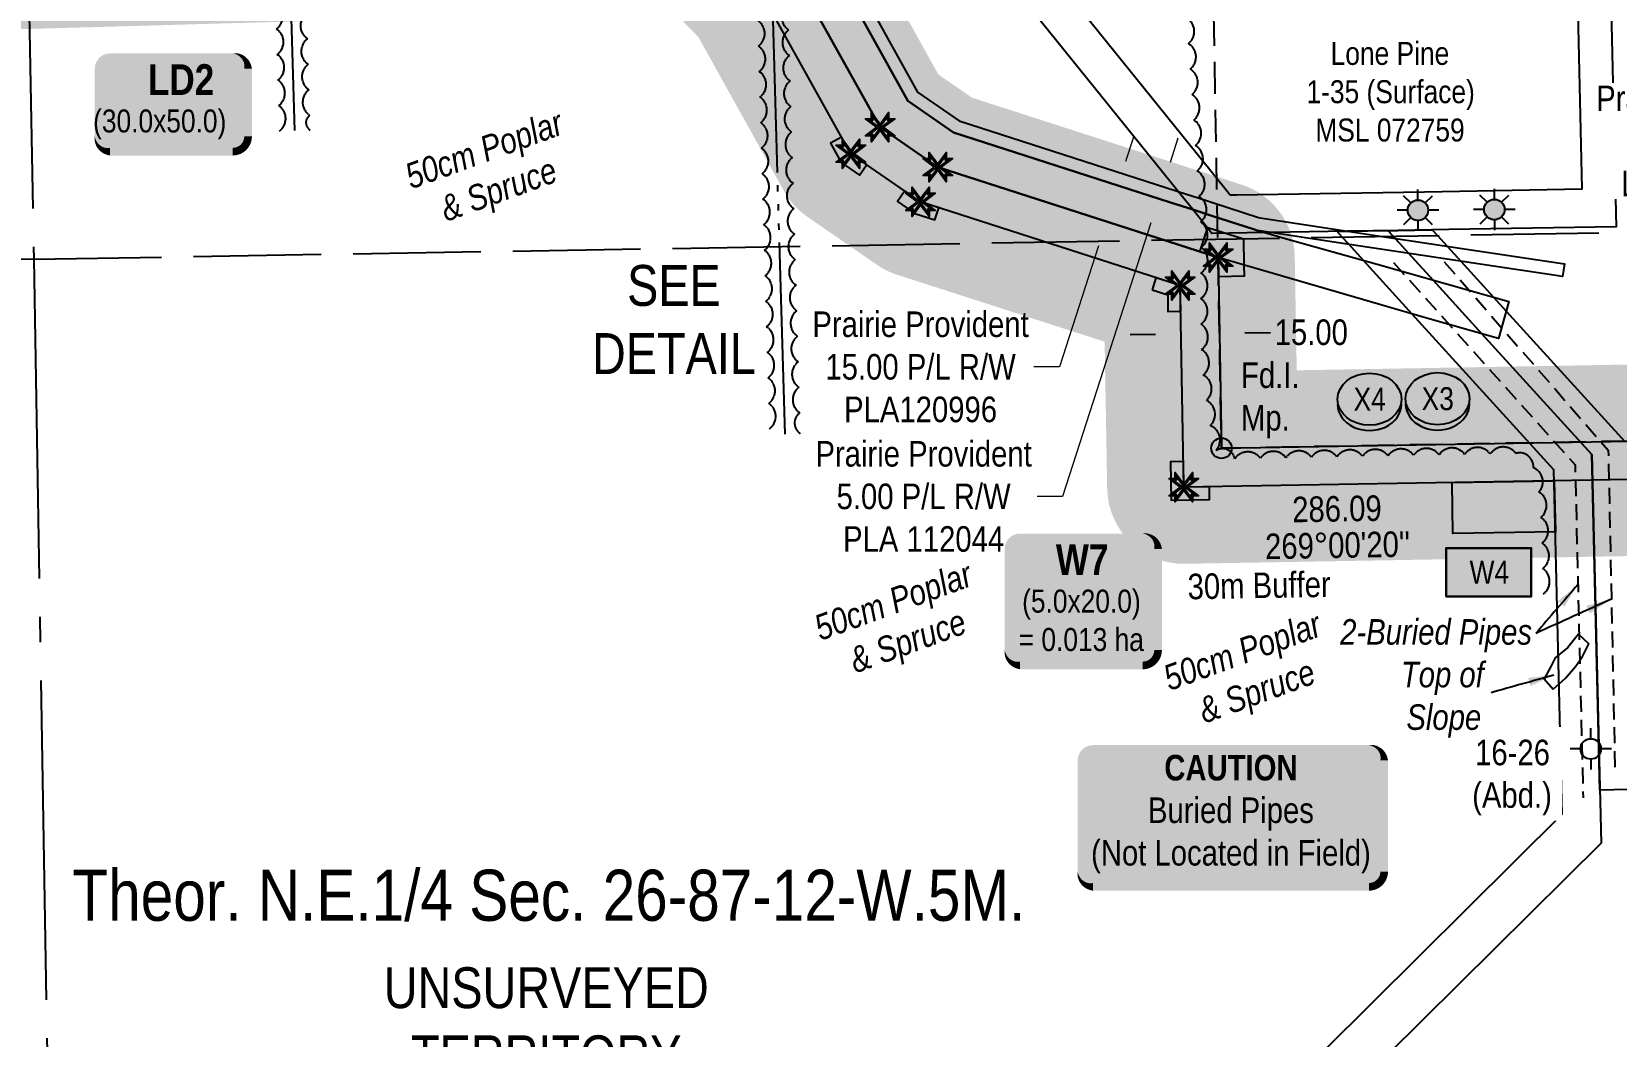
# Model space of a CAD drawing. Extents: x 571054 to 575687, y 6270459 to 6274187.
# Drawn here: x 573933 to 574553, y 6271091 to 6271484 of the extents above; entities that cross this region are included whole.
import ezdxf
from ezdxf.enums import TextEntityAlignment as Align

# ---------------------------------------------------------------- set-up
doc = ezdxf.new("R2010")
doc.units = 0
doc.header["$LTSCALE"] = 5
doc.header["$PDMODE"] = 34
doc.header["$PDSIZE"] = 0.03
for name, pattern in [('0', [1, 1, 0]), ('foc-ACCESSROAD', [3.75, 2.5, -1.25]), ('foc-QUARTERLINE', [33, 25, -3, 2, -3]), ('foc-SEISMIC', [20.5, 15, -1, 0.5, -1, 0.5, -1, 0.5, -1]), ('foc-UNSURVEYED', [12.5, 10, -2.5]), ('UG_PIPE', [1.875, 1.25, -0.625])]:
    doc.linetypes.add(name, pattern=pattern)
doc.layers.get('Defpoints').update_dxf_attribs({"color": 9})
for name, color, linetype in [('AS-PIPE-UG', 44, 'UG_PIPE'), ('AS-PIPE-UG-T', 44, 'Continuous'), ('AS-SEISMIC', 224, 'foc-SEISMIC'), ('C-SYMBOL', 7, 'Continuous'), ('DETAIL-T', 7, 'Continuous'), ('F-RW', 190, 'Continuous'), ('F-WS', 190, 'foc-ACCESSROAD'), ('F-WS-S', 190, 'Continuous'), ('L-BD', 7, 'Continuous'), ('L-MON', 1, 'Continuous'), ('L-SECQ', 8, 'foc-QUARTERLINE'), ('L-UNS-T', 3, 'Continuous'), ('L-USEC', 7, 'foc-UNSURVEYED'), ('P-BUFFER-H 30m', 51, 'Continuous'), ('P-CROSSINGS', 250, 'Continuous'), ('P-FNC BUFFER-T', 40, 'Continuous'), ('P-PROPOSED', 10, 'Continuous'), ('P-PROPOSED-H', 21, 'Continuous'), ('P-TEMP-BLOCKS', 250, 'Continuous'), ('P-TEMP-H', 41, 'Continuous'), ('P-TEMP_WORKSPACE', 46, 'Continuous'), ('P-TXT', 4, 'Continuous'), ('P-WORKAREA', 113, 'Continuous'), ('P-WORKAREA-H', 111, 'Continuous'), ('T-BUSH', 110, '0'), ('T-BUSH-T', 110, 'Continuous'), ('T-SLOPE', 48, 'Continuous')]:
    doc.layers.add(name, color=color, linetype=linetype)
for name, color, linetype, lineweight in [('F-AR-T', 190, 'Continuous', 9), ('F-RW-T', 190, 'Continuous', 9), ('F-WS-T', 190, 'Continuous', 9), ('T-TEXT', 48, 'Continuous', 18)]:
    doc.layers.add(name, color=color, linetype=linetype, lineweight=lineweight)
doc.styles.add('175L', font='ARIALN.TTF', dxfattribs={"height": 20})
doc.styles.add('80', font='ARIALN.TTF', dxfattribs={"height": 10})
doc.styles.add('80CG', font='ARIALN.TTF', dxfattribs={"height": 10})
doc.styles.add('80L', font='ARIALN.TTF', dxfattribs={"height": 10})
doc.styles.add('80LS', font='ARIALNI.TTF', dxfattribs={"height": 10})
doc.styles.add('BOLD', font='ARIALNB.TTF')
doc.styles.add('Crossing', font='ARIALN.TTF', dxfattribs={"height": 10})
doc.dimstyles.new('Compass 5 000', dxfattribs={"dimscale": 5, "dimtxt": 9, "dimasz": 2, "dimexe": 0.2, "dimexo": 0.0625, "dimgap": 0.5, "dimtad": 0, "dimtih": 1, "dimtoh": 1, "dimzin": 0, "dimdsep": 46, "dimtxsty": '80CG', "dimcen": 0.1, "dimse1": 1, "dimse2": 1, "dimclrd": 256, "dimclrt": 256, "dimaunit": 1, "dimadec": 4, "dimazin": 0, "dimtfac": 0.06, "dimtofl": 0, "dimtmove": 0, "dimatfit": 1, "dimfxl": 0.2, "dimtolj": 1, "dimtzin": 0, "dimlwd": -1, "dimarcsym": 0})

# ---------------------------------------------------------------- blocks, each defined once
blk = doc.blocks.new('TEMP')
h = blk.add_hatch(color=255)
h.dxf.hatch_style = 1
h.paths.add_polyline_path([(0, 0.25), (-0.67, 1.15), (-0.67, 0.67), (-1.15, 0.67), (-0.25, 0), (-1.15, -0.67), (-0.67, -0.67), (-0.67, -1.15), (0, -0.25), (0.67, -1.15), (0.67, -0.67), (1.15, -0.67), (0.25, 0), (1.15, 0.67), (0.67, 0.67), (0.67, 1.15)])
h.paths.add_polyline_path([(0.57, 0.85), (0.57, 0.57), (0.85, 0.57), (0.08, 0), (0.85, -0.57), (0.57, -0.57), (0.57, -0.85), (0, -0.08), (-0.57, -0.85), (-0.57, -0.57), (-0.85, -0.57), (-0.08, 0), (-0.85, 0.57), (-0.57, 0.57), (-0.57, 0.85), (0, 0.08)], flags=16)
h = blk.add_hatch(color=1)
h.dxf.hatch_style = 1
h.paths.add_polyline_path([(0, 0.08), (-0.57, 0.85), (-0.57, 0.57), (-0.85, 0.57), (-0.08, 0), (-0.85, -0.57), (-0.57, -0.57), (-0.57, -0.85), (0, -0.08), (0.57, -0.85), (0.57, -0.57), (0.85, -0.57), (0.08, 0), (0.85, 0.57), (0.57, 0.57), (0.57, 0.85)])
at = {"color": 1}
for p, q in [((-0.08, 0), (0.08, 0)), ((0, 0.08), (0, -0.08))]:
    blk.add_line(p, q, dxfattribs=at)
at = {"color": 255, "flags": 128}
blk.add_lwpolyline([(-0.25, 0), (-1.15, 0.67), (-0.67, 0.67), (-0.67, 1.15), (0, 0.25), (0.67, 1.15), (0.67, 0.67), (1.15, 0.67), (0.25, 0), (1.15, -0.67), (0.67, -0.67), (0.67, -1.15), (0, -0.25), (-0.67, -1.15), (-0.67, -0.67), (-1.15, -0.67)], close=True, dxfattribs=at)
at = {"color": 1, "flags": 128}
blk.add_lwpolyline([(-0.08, 0), (-0.85, 0.57), (-0.57, 0.57), (-0.57, 0.85), (0, 0.08), (0.57, 0.85), (0.57, 0.57), (0.85, 0.57), (0.08, 0), (0.85, -0.57), (0.57, -0.57), (0.57, -0.85), (0, -0.08), (-0.57, -0.85), (-0.57, -0.57), (-0.85, -0.57)], close=True, dxfattribs=at)
blk = doc.blocks.new('*D410')
at = {"layer": 'Defpoints', "color": 0, "transparency": 16777216}
for p in [(574652.23, 6271441.78), (574656.03, 6271280.13), (574671.03, 6271280.48)]:
    blk.add_point(p, dxfattribs=at)
at = {"layer": 'F-AR-T', "transparency": 16777216}
for p, q in [((574642.23, 6271441.55), (574632.24, 6271441.31)), ((574677.22, 6271442.37), (574687.22, 6271442.61))]:
    blk.add_line(p, q, dxfattribs=at)
for points in [[(574642.19, 6271443.21), (574642.27, 6271439.88), (574652.23, 6271441.78)], [(574677.18, 6271444.04), (574677.26, 6271440.7), (574667.23, 6271442.14)]]:
    blk.add_solid(points, dxfattribs=at)
at = {"layer": 'F-AR-T', "transparency": 16777216, "insert": (574587.87, 6271441.31), "char_height": 10, "attachment_point": 5, "style": '80CG', "bg_fill": 3, "box_fill_scale": 1.1, "bg_fill_color": 256, "bg_fill_true_color": 13158600, "bg_fill_transparency": 0}
blk.add_mtext('\\A1;Prairie Provident\\P15.00 A/R\\PLOC 062880', dxfattribs=at)
blk = doc.blocks.new('GAS')
h = blk.add_hatch(color=255)
h.dxf.hatch_style = 1
edge = h.paths.add_edge_path()
edge.add_arc((0, 0), 0.9, 0, 360)
for p, q in [((0, 0.81), (0, 1.62)), ((-0.81, 0), (-1.62, 0)), ((-0.57, 0.57), (-1.14, 1.14)), ((0.57, 0.57), (1.14, 1.14)), ((1.62, 0), (0.81, 0)), ((-0.57, -0.57), (-1.14, -1.14)), ((0, -0.81), (0, -1.62)), ((1.14, -1.14), (0.57, -0.57))]:
    blk.add_line(p, q)
blk.add_circle((0, 0), 0.8)
blk = doc.blocks.new('GABD')
for p, q in [((0, 0.81), (0, 1.62)), ((-0.81, 0), (-1.62, 0)), ((1.62, 0), (0.81, 0)), ((0, -0.81), (0, -1.62))]:
    blk.add_line(p, q)
blk.add_circle((0, 0), 0.8)
blk = doc.blocks.new('fdia')
at = {"color": 255, "const_width": 1}
blk.add_lwpolyline([(-0.5, 0, 1), (0.5, 0, 1)], format="xyb", close=True, dxfattribs=at)
blk = doc.blocks.new('Fdiaa')
blk.add_blockref('fdia', (0, 0))
blk = doc.blocks.new('fdib')
at = {"color": 1, "const_width": 1.6}
blk.add_lwpolyline([(-0.4, 0, 1), (0.4, 0, 1)], format="xyb", close=True, dxfattribs=at)
at = {"color": 1}
blk.add_circle((0, 0), 0.8, dxfattribs=at)
blk = doc.blocks.new('Fdibb')
blk.add_blockref('fdib', (0, 0))
blk = doc.blocks.new('fdicc')
for name in ['Fdibb', 'Fdiaa']:
    blk.add_blockref(name, (0, 0))
blk = doc.blocks.new('FDI')
blk.add_blockref('fdicc', (0, 0))
blk = doc.blocks.new('*D426')
at = {"layer": 'Defpoints', "color": 0, "transparency": 16777216}
for p in [(574361.16, 6271423.06), (574362.69, 6271427.81), (574374.35, 6271418.8)]:
    blk.add_point(p, dxfattribs=at)
at = {"layer": 'F-RW-T', "transparency": 16777216}
for p, q in [((574378.95, 6271433.08), (574382.02, 6271442.59)), ((574371.28, 6271409.29), (574336.72, 6271302.17)), ((574336.72, 6271302.17), (574326.72, 6271302.17))]:
    blk.add_line(p, q, dxfattribs=at)
for points in [[(574377.37, 6271433.59), (574380.54, 6271432.56), (574375.88, 6271423.56)], [(574369.69, 6271409.8), (574372.86, 6271408.77), (574374.35, 6271418.8)]]:
    blk.add_solid(points, dxfattribs=at)
at = {"layer": 'F-RW-T', "transparency": 16777216, "insert": (574282.35, 6271302.17), "char_height": 10, "attachment_point": 5, "style": '80CG'}
blk.add_mtext('\\A1;Prairie Provident\\P5.00 P/L R/W\\PPLA 112044', dxfattribs=at)
blk = doc.blocks.new('Temp_Area')
h = blk.add_hatch(color=191)
h.dxf.hatch_style = 1
h.paths.add_polyline_path([(-16.83, -9.44), (16.33, -9.44), (16.33, 9.05), (-16.83, 9.05)])
at = {"color": 250}
for points in [[(-17.03, -9.64), (16.53, -9.64), (16.53, 9.25), (-17.03, 9.25)], [(-16.93, -9.54), (16.43, -9.54), (16.43, 9.15), (-16.93, 9.15)]]:
    blk.add_lwpolyline(points, close=True, dxfattribs=at)
at = {"color": 250, "style": '80L'}
blk.add_attdef('TEMPORARY', text='', height=9, dxfattribs=at).set_placement((0, -0.15), align=Align.MIDDLE_CENTER)
blk = doc.blocks.new('*U465')
h = blk.add_hatch(color=191)
edge = h.paths.add_edge_path()
edge.add_line((-24, -33.15), (24, -33.15))
edge.add_arc((24, -27.15), 6, 270, 360)
edge.add_line((30, -27.15), (30, 12.5))
edge.add_arc((24, 12.5), 6, 0, 90)
edge.add_line((24, 18.5), (-24, 18.5))
edge.add_arc((-24, 12.5), 6, 90, 180)
edge.add_line((-30, 12.5), (-30, -27.15))
edge.add_arc((-24, -27.15), 6, 180, 270)
at = {"flags": 128}
blk.add_lwpolyline([(34.74, 30.53, 0, 7.5, 0), (0, 0, 0, 0, 0)], format="xyseb", dxfattribs=at)
at = {"color": 250, "flags": 128}
blk.add_lwpolyline([(-24, -33.15, 3, 3, 0), (24, -33.15, 3, 3, 0.414214), (30, -27.15, 3, 3, 0), (30, 12.5, 3, 0, 0.414214), (24, 18.5, 0, 0, 0), (-24, 18.5, 0, 0, 0.414214), (-30, 12.5, 0, 0, 0), (-30, -27.15, 0, 3, 0.414214)], format="xyseb", close=True, dxfattribs=at)
at = {"color": 250}
for tag, p, height, style in [('TEMP_AREA_W1_001', (-9.21, 2.24), 12, 'BOLD'), ('ENTER_TEXT_001', (-30.66, -12.47), 9, '80')]:
    blk.add_attdef(tag, p, '', height=height, dxfattribs=dict(at, style=style))
blk = doc.blocks.new('*U437')
h = blk.add_hatch(color=191)
edge = h.paths.add_edge_path()
edge.add_line((-24, -20), (24, -20))
edge.add_arc((24, -14), 6, 270, 360)
edge.add_line((30, -14), (30, 12.5))
edge.add_arc((24, 12.5), 6, 0, 90)
edge.add_line((24, 18.5), (-24, 18.5))
edge.add_arc((-24, 12.5), 6, 90, 180)
edge.add_line((-30, 12.5), (-30, -14))
edge.add_arc((-24, -14), 6, 180, 270)
at = {"color": 250, "flags": 128}
blk.add_lwpolyline([(-24, -20, 3, 3, 0), (24, -20, 3, 3, 0.414214), (30, -14, 3, 3, 0), (30, 12.5, 3, 0, 0.414214), (24, 18.5, 0, 0, 0), (-24, 18.5, 0, 0, 0.414214), (-30, 12.5, 0, 0, 0), (-30, -14, 0, 3, 0.414214)], format="xyseb", close=True, dxfattribs=at)
at = {"flags": 128}
blk.add_lwpolyline([(-20.29, -15.45, 0, 7.5, 0), (0, 0, 0, 0, 0)], format="xyseb", dxfattribs=at)
at = {"color": 250}
for tag, p, height, style in [('TEMP_AREA_W1_001', (-9.21, 2.24), 12, 'BOLD'), ('ENTER_TEXT_001', (-30.66, -12.47), 9, '80')]:
    blk.add_attdef(tag, p, '', height=height, dxfattribs=dict(at, style=style))
blk = doc.blocks.new('xing2')
h = blk.add_hatch(color=50)
h.dxf.hatch_style = 1
edge = h.paths.add_edge_path()
edge.add_ellipse((0, 0), major_axis=(-12.5, 0), ratio=0.816297, start_angle=0, end_angle=360)
h = blk.add_hatch(color=250)
h.dxf.hatch_style = 1
edge = h.paths.add_edge_path()
edge.add_ellipse((0, -2.05), major_axis=(-12.5, 0), ratio=0.816297, start_angle=0, end_angle=180)
edge.add_line((12.5, -2.05), (12.5, 0))
edge.add_ellipse((0, 0), major_axis=(-12.5, 0), ratio=0.816297, start_angle=0, end_angle=180, ccw=False)
edge.add_line((-12.5, 0), (-12.5, -2.05))
at = {"color": 250}
blk.add_ellipse((0, 0), major_axis=(-12.5, 0), ratio=0.816297, dxfattribs=at)
blk.add_ellipse((0, -2.05), major_axis=(-12.5, 0), ratio=0.816297, start_param=0, end_param=3.141593, dxfattribs=at)
at = {"color": 250, "style": 'Crossing'}
blk.add_attdef('CROSSING', text='', height=9, dxfattribs=at).set_placement((0.09, 0.02), align=Align.MIDDLE_CENTER)
at = {"color": 250, "style": 'Crossing', "flags": 1}
for tag, p in [('OWNER', (0.09, -12.49)), ('DESCRIPTION', (0.09, -25.77)), ('LOCATION', (0.09, -39.3)), ('DWG_REF', (0.09, -52.84))]:
    blk.add_attdef(tag, text='', height=9, dxfattribs=at).set_placement(p, align=Align.MIDDLE_CENTER)
blk = doc.blocks.new('*D466')
at = {"layer": 'Defpoints', "color": 0, "transparency": 16777216}
for p in [(574356.12, 6271424.68), (574351.57, 6271410.58), (574353.91, 6271409.82)]:
    blk.add_point(p, dxfattribs=at)
at = {"layer": 'F-RW-T', "transparency": 16777216}
for p, q in [((574361.53, 6271433.44), (574364.6, 6271442.96)), ((574350.83, 6271400.31), (574335.53, 6271352.89)), ((574335.53, 6271352.89), (574325.53, 6271352.89))]:
    blk.add_line(p, q, dxfattribs=at)
for points in [[(574359.95, 6271433.96), (574363.12, 6271432.93), (574358.46, 6271423.93)], [(574349.25, 6271400.82), (574352.42, 6271399.8), (574353.91, 6271409.82)]]:
    blk.add_solid(points, dxfattribs=at)
at = {"layer": 'F-RW-T', "transparency": 16777216, "insert": (574281.16, 6271352.89), "char_height": 10, "attachment_point": 5, "style": '80CG'}
blk.add_mtext('\\A1;Prairie Provident\\P15.00 P/L R/W\\PPLA120996', dxfattribs=at)
blk = doc.blocks.new('*D546')
at = {"layer": 'Defpoints', "color": 0, "transparency": 16777216}
for p in [(574398.11, 6271366.1), (574383.12, 6271365.82), (574398.11, 6271366.08)]:
    blk.add_point(p, dxfattribs=at)
at = {"layer": 'P-TXT', "transparency": 16777216}
for p, q in [((574408.11, 6271366.27), (574418.11, 6271366.44)), ((574373.12, 6271365.66), (574363.13, 6271365.49))]:
    blk.add_line(p, q, dxfattribs=at)
for points in [[(574373.1, 6271367.33), (574373.15, 6271364), (574383.12, 6271365.84)], [(574408.08, 6271367.94), (574408.14, 6271364.6), (574398.11, 6271366.1)]]:
    blk.add_solid(points, dxfattribs=at)
at = {"layer": 'P-TXT', "transparency": 16777216, "insert": (574434.05, 6271366.44), "char_height": 10, "attachment_point": 5, "style": '80CG'}
blk.add_mtext('\\A1;15.00', dxfattribs=at)

msp = doc.modelspace()

# ---------------------------------------------------------------- hatches: boundary and pattern name
h = msp.add_hatch(color=50)
edge = h.paths.add_edge_path()
edge.add_line((574348.633, 6271149.39), (574456.588, 6271149.39))
edge.add_arc((574456.588, 6271155.388), 5.997, 270, 360)
edge.add_line((574462.585, 6271155.388), (574462.585, 6271198.869))
edge.add_arc((574456.588, 6271198.869), 5.997, 360, 450)
edge.add_line((574456.588, 6271204.867), (574348.633, 6271204.867))
edge.add_arc((574348.633, 6271198.869), 5.997, 90, 180)
edge.add_line((574342.636, 6271198.869), (574342.636, 6271155.388))
edge.add_arc((574348.633, 6271155.388), 5.997, 180, 270)
at = {"layer": 'P-BUFFER-H 30m'}
h = msp.add_hatch(color=256, dxfattribs=at)
h.dxf.hatch_style = 1
edge = h.paths.add_edge_path()
edge.add_line((575392.087, 6271197.65), (575309.464, 6271196.924))
edge.add_arc((575309.201, 6271226.91), 29.987, 262.492338, 270.503381, ccw=False)
edge.add_line((575305.283, 6271197.18), (574670.645, 6271280.818))
edge.add_line((574670.645, 6271280.818), (574384.686, 6271275.853))
edge.add_arc((574384.165, 6271305.835), 29.987, 180.99484, 270.99484, ccw=False)
edge.add_line((574354.182, 6271305.315), (574353.184, 6271362.791))
edge.add_line((574353.184, 6271362.791), (574271.953, 6271389.012))
edge.add_arc((574281.165, 6271417.549), 29.987, 235.370932, 252.11032, ccw=False)
edge.add_line((574264.124, 6271392.874), (574236.866, 6271411.698))
edge.add_arc((574253.907, 6271436.373), 29.987, 209.066308, 235.370932, ccw=False)
edge.add_line((574227.696, 6271421.805), (574194.234, 6271482.008))
edge.add_line((574194.234, 6271482.008), (574184.185, 6271492.366))
edge.add_line((574184.185, 6271492.366), (574009.055, 6271487.402))
edge.add_line((574009.055, 6271487.402), (573714.183, 6271479.081))
edge.add_arc((573713.337, 6271509.057), 29.987, 186.176331, 271.616345, ccw=False)
edge.add_line((573683.524, 6271505.831), (573655.396, 6271765.75))
edge.add_line((573655.396, 6271765.75), (573640.572, 6271902.245))
edge.add_line((573640.572, 6271902.245), (573310.207, 6271896.39))
edge.add_arc((573309.676, 6271926.373), 29.987, 181.0153, 271.0153, ccw=False)
edge.add_line((573279.693, 6271925.842), (573279.427, 6271940.833))
edge.add_arc((573309.41, 6271941.364), 29.987, 91.0153, 181.0153, ccw=False)
edge.add_line((573308.879, 6271971.347), (573680.323, 6271977.93))
edge.add_arc((573680.854, 6271947.947), 29.987, 6.198325, 91.0153, ccw=False)
edge.add_line((573710.666, 6271951.185), (573729.928, 6271773.827))
edge.add_line((573729.928, 6271773.827), (573753.588, 6271555.191))
edge.add_line((573753.588, 6271555.191), (574006.934, 6271562.34))
edge.add_line((574006.934, 6271562.34), (574201.84, 6271567.865))
edge.add_arc((574202.69, 6271537.89), 29.987, 44.13256, 91.623695, ccw=False)
edge.add_line((574224.213, 6271558.771), (574252.183, 6271529.941))
edge.add_arc((574230.66, 6271509.06), 29.987, 29.066308, 44.13256, ccw=False)
edge.add_line((574256.871, 6271523.628), (574288.116, 6271467.413))
edge.add_line((574288.116, 6271467.413), (574301.28, 6271458.322))
edge.add_line((574301.28, 6271458.322), (574406.812, 6271424.257))
edge.add_arc((574397.6, 6271395.72), 29.987, 0.99484, 72.11032, ccw=False)
edge.add_line((574427.583, 6271396.241), (574428.358, 6271351.59))
edge.add_line((574428.358, 6271351.59), (574672.687, 6271355.833))
edge.add_arc((574673.207, 6271325.85), 29.987, 82.492338, 90.99484, ccw=False)
edge.add_line((574677.125, 6271355.581), (575311.955, 6271271.917))
edge.add_line((575311.955, 6271271.917), (575391.428, 6271272.616))
edge.add_arc((575391.691, 6271242.629), 29.987, 0.503381, 90.503381, ccw=False)
edge.add_line((575421.677, 6271242.893), (575421.809, 6271227.9))
edge.add_arc((575391.823, 6271227.636), 29.987, -89.496619, 0.503381, ccw=False)
at = {"layer": 'P-TEMP-H'}
h = msp.add_hatch(color=256, dxfattribs=at)
h.dxf.hatch_style = 1
h.paths.add_polyline_path([(574260.076, 6271432.113), (574253.907, 6271436.373), (574250.265, 6271442.926), (574245.896, 6271440.498), (574250.106, 6271432.924), (574257.236, 6271428)])
h = msp.add_hatch(color=256, dxfattribs=at)
h.dxf.hatch_style = 1
h.paths.add_polyline_path([(574288.299, 6271415.246), (574281.165, 6271417.549), (574274.996, 6271421.809), (574272.156, 6271417.697), (574278.93, 6271413.019), (574286.764, 6271410.49)])
h = msp.add_hatch(color=256, dxfattribs=at)
h.dxf.hatch_style = 1
h.paths.add_polyline_path([(574371.747, 6271383.058), (574377.853, 6271381.087), (574377.971, 6271374.658), (574382.968, 6271374.749), (574382.785, 6271384.747), (574373.282, 6271387.814)])
h = msp.add_hatch(color=256, dxfattribs=at)
h.dxf.hatch_style = 1
h.paths.add_polyline_path([(574394.159, 6271306.009), (574384.165, 6271305.835), (574383.991, 6271315.83), (574378.994, 6271315.743), (574379.255, 6271300.751), (574394.246, 6271301.012)])
h = msp.add_hatch(color=256, dxfattribs=at)
h.dxf.hatch_style = 1
h.paths.add_polyline_path([(574529.595, 6271288.367), (574489.491, 6271287.67), (574489.144, 6271307.658), (574529.121, 6271308.352)])
at = {"layer": 'P-WORKAREA-H'}
h = msp.add_hatch(color=256, dxfattribs=at)
h.dxf.hatch_style = 1
h.paths.add_polyline_path([(574397.6, 6271395.72), (574390.466, 6271398.023), (574393.536, 6271407.535), (574407.47, 6271403.038), (574407.724, 6271388.398), (574397.73, 6271388.224)])

# ---------------------------------------------------------------- linework, layer by layer
at = {"color": 240, "flags": 128}
msp.add_lwpolyline([(574348.633, 6271149.39, 2.999, 2.999, 0), (574456.588, 6271149.39, 2.999, 2.999, 0.4142136), (574462.585, 6271155.388, 2.999, 2.999, 0), (574462.585, 6271198.869, 2.999, 0, 0.4142136), (574456.588, 6271204.867, 0, 0, 0), (574348.633, 6271204.867, 0, 0, 0.4142136), (574342.636, 6271198.869, 0, 0, 0), (574342.636, 6271155.388, 0, 2.999, 0.4142136)], format="xyseb", close=True, dxfattribs=at)
at = {"layer": 'AS-PIPE-UG', "flags": 128}
for points in [[(574466.168, 6271393.807), (574537.263, 6271314.605), (574540.429, 6271184.275)], [(574486.096, 6271394.068), (574550.248, 6271320.298), (574552.921, 6271195.062)]]:
    msp.add_lwpolyline(points, dxfattribs=at)
at = {"layer": 'AS-SEISMIC', "flags": 128}
for points in [[(574036.254, 6271445.411), (574033.447, 6271544.581)], [(574228.113, 6271326.635), (574221.78, 6271545.657)]]:
    msp.add_lwpolyline(points, dxfattribs=at)
at = {"layer": 'F-RW'}
for points in [[(574397.6, 6271395.72), (574287.87, 6271431.14), (574265.31, 6271446.72), (574230.66, 6271509.06)], [(574030.052, 6270678.936), (574532.22, 6271177.783), (574529.018, 6271312.668), (574473.561, 6271373.629), (574454.496, 6271394.587), (574448.713, 6271400.943), (574446.156, 6271403.746), (574444.137, 6271405.969), (574448.208, 6271406.038), (574464.047, 6271406.311), (574466.055, 6271404.084), (574466.802, 6271403.265), (574468.512, 6271401.378), (574472.123, 6271397.411), (574481.696, 6271386.897), (574500.795, 6271365.919), (574543.875, 6271318.62), (574547.484, 6271166.524), (574045.057, 6270668.491)], [(574728.909, 6271191.598), (574546.992, 6271187.28), (574543.875, 6271318.62), (574500.795, 6271365.919), (574481.696, 6271386.897), (574472.123, 6271397.412), (574468.512, 6271401.378), (574466.802, 6271403.265), (574466.055, 6271404.084), (574464.047, 6271406.311), (574467.98, 6271406.378), (574481.381, 6271406.603), (574483.396, 6271404.378), (574487.215, 6271400.188), (574492.547, 6271394.328), (574505.412, 6271380.192), (574510.354, 6271374.761), (574556.751, 6271323.778)]]:
    msp.add_lwpolyline(points, dxfattribs=at)
at = {"layer": 'L-SECQ'}
for p, q in [((573919.213, 6272199.788), (573934.123, 6271395.094)), ((573934.123, 6271395.094), (573947.77, 6270590.832))]:
    msp.add_line(p, q, dxfattribs=at)
at = {"layer": 'L-USEC'}
msp.add_line((573934.122, 6271395.095), (574740.674, 6271408.753), dxfattribs=at)
at = {"layer": 'L-USEC', "flags": 128}
msp.add_lwpolyline([(573934.123, 6271395.094), (573530.844, 6271388.265), (573127.573, 6271381.443)], dxfattribs=at)
at = {"layer": 'P-TEMP_WORKSPACE', "flags": 128}
for points in [[(574260.076, 6271432.113), (574253.907, 6271436.373), (574250.265, 6271442.926), (574245.896, 6271440.498), (574250.106, 6271432.924), (574257.236, 6271428)], [(574288.299, 6271415.246), (574281.165, 6271417.549), (574274.996, 6271421.809), (574272.156, 6271417.697), (574278.93, 6271413.019), (574286.764, 6271410.49)], [(574371.747, 6271383.058), (574377.853, 6271381.087), (574377.971, 6271374.658), (574382.968, 6271374.749), (574382.785, 6271384.747), (574373.282, 6271387.814)], [(574394.159, 6271306.009), (574384.165, 6271305.835), (574383.991, 6271315.83), (574378.994, 6271315.743), (574379.255, 6271300.751), (574394.246, 6271301.012)], [(574529.595, 6271288.367), (574489.491, 6271287.67), (574489.144, 6271307.658), (574529.121, 6271308.352)]]:
    msp.add_lwpolyline(points, close=True, dxfattribs=at)
at = {"layer": 'P-WORKAREA'}
msp.add_lwpolyline([(574407.648, 6271392.803), (574407.724, 6271388.398), (574397.73, 6271388.224), (574397.6, 6271395.72), (574390.466, 6271398.023), (574393.536, 6271407.535), (574407.47, 6271403.038), (574407.648, 6271392.803)], dxfattribs=at)
at = {"layer": 'T-BUSH', "flags": 128}
for points in [[(574222.055, 6271328.662, 0.5205671), (574221.766, 6271338.654, 0.5205671), (574221.477, 6271348.646, 0.5205671), (574221.188, 6271358.637, 0.5205671), (574220.899, 6271368.629, 0.5205671), (574220.61, 6271378.62, 0.5205671), (574220.321, 6271388.612, 0.5205671), (574220.032, 6271398.603, 0.5205671), (574219.743, 6271408.595, 0.5205671), (574219.454, 6271418.587, 0.5205671), (574219.165, 6271428.578, 0.5205671), (574218.877, 6271438.57, 0.5205671), (574218.588, 6271448.561, 0.5205671), (574218.299, 6271458.553, 0.5205671), (574218.01, 6271468.544, 0.5205671), (574217.721, 6271478.536, 0.5205671), (574217.432, 6271488.528, 0.5205671), (574217.143, 6271498.519, 0.5205671), (574216.854, 6271508.511, 0.5205671), (574216.565, 6271518.502, 0.5205671), (574216.276, 6271528.494, 0.5205671), (574215.987, 6271538.486, 0.5205671), (574212.007, 6271544.549, 0.5205671), (574202.017, 6271544.215, 0.5205671), (574192.027, 6271543.881, 0.5205671), (574182.037, 6271543.547, 0.5205671), (574172.047, 6271543.213, 0.5205671), (574162.056, 6271542.879, 0.5205671), (574152.066, 6271542.545, 0.5205671), (574142.076, 6271542.211, 0.5205671), (574132.086, 6271541.877, 0.5205671), (574122.096, 6271541.543, 0.5205671), (574112.105, 6271541.209, 0.5205671), (574102.115, 6271540.875, 0.5205671), (574092.125, 6271540.542, 0.5205671), (574082.135, 6271540.208, 0.5205671), (574072.145, 6271539.874, 0.5205671), (574062.155, 6271539.54, 0.5205671), (574052.164, 6271539.206, 0.5205671), (574042.174, 6271538.872, 0.5205671), (574039.821, 6271531.358, 0.5205671), (574040.104, 6271521.366, 0.5205671), (574040.387, 6271511.375, 0.5205671), (574040.67, 6271501.383, 0.5205671), (574040.952, 6271491.391, 0.5205671), (574041.235, 6271481.399, 0.5205671), (574041.518, 6271471.408, 0.5205671), (574041.801, 6271461.416, 0.5205671), (574042.084, 6271451.424, 0.5205671), (574042.249, 6271445.581, 0.5205671)], [(574524.816, 6271264.028, 0.5205671), (574524.605, 6271274.021, 0.5205671), (574524.393, 6271284.015, 0.5205671), (574523.888, 6271293.994, 0.5205671), (574523.135, 6271303.961, 0.5205671), (574520.977, 6271313.451, 0.5205671), (574514.055, 6271319.077, 0.5205671), (574504.061, 6271318.885, 0.5205671), (574494.067, 6271318.694, 0.5205671), (574484.074, 6271318.502, 0.5205671), (574474.08, 6271318.31, 0.5205671), (574464.086, 6271318.119, 0.5205671), (574454.092, 6271317.927, 0.5205671), (574444.098, 6271317.736, 0.5205671), (574434.104, 6271317.544, 0.5205671), (574424.11, 6271317.352, 0.5205671), (574414.116, 6271317.161, 0.5205671), (574404.122, 6271316.969, 0.5205671), (574396.813, 6271320.231, 0.5205671), (574394.533, 6271329.964, 0.5205671), (574393.062, 6271339.842, 0.5205671), (574391.796, 6271349.757, 0.5205671), (574391.131, 6271359.717, 0.5205671), (574390.905, 6271369.711, 0.5205671), (574390.833, 6271379.705, 0.5205671), (574390.891, 6271389.701, 0.5205671), (574390.949, 6271399.696, 0.5205671), (574390.78, 6271409.685, 0.5205671), (574390.098, 6271419.657, 0.5205671), (574389.417, 6271429.63, 0.5205671), (574388.735, 6271439.602, 0.5205671), (574388.054, 6271449.575, 0.5205671), (574387.373, 6271459.547, 0.5205671), (574386.691, 6271469.52, 0.5205671), (574386.01, 6271479.492, 0.5205671), (574385.328, 6271489.465, 0.5205671), (574384.647, 6271499.437, 0.5205671), (574376.84, 6271503.755, 0.5205671), (574367.283, 6271506.683, 0.5205671), (574357.726, 6271509.611, 0.5205671), (574348.168, 6271512.539, 0.5205671), (574338.611, 6271515.467, 0.5205671), (574333.356, 6271521.663, 0.5205671), (574337.821, 6271527.115, 0.5205671), (574347.816, 6271527.177, 0.5205671), (574357.812, 6271527.153, 0.5205671), (574367.808, 6271527.129, 0.5205671), (574377.798, 6271526.89, 0.5205671), (574387.781, 6271526.395, 0.5205671), (574393.364, 6271531.79, 0.5205671), (574392.799, 6271540.471, 0.5205671), (574382.804, 6271540.364, 0.5205671), (574372.809, 6271540.257, 0.5205671), (574362.814, 6271540.149, 0.5205671), (574352.819, 6271540.042, 0.5205671), (574342.823, 6271539.935, 0.5205671), (574332.828, 6271539.828, 0.5205671), (574322.833, 6271539.711, 0.5205671), (574312.838, 6271539.563, 0.5205671), (574302.844, 6271539.416, 0.5205671), (574292.849, 6271539.268, 0.5205671), (574282.854, 6271539.12, 0.5205671), (574272.86, 6271538.973, 0.5205671), (574262.909, 6271539.644, 0.5205671), (574252.986, 6271540.849, 0.5205671), (574243.063, 6271542.055, 0.5205671), (574233.844, 6271545.665, 0.5205671), (574227.805, 6271544.772, 0.5205671), (574228.094, 6271534.78, 0.5205671), (574228.383, 6271524.789, 0.5205671), (574228.672, 6271514.797, 0.5205671), (574228.961, 6271504.806, 0.5205671), (574229.25, 6271494.814, 0.5205671), (574229.539, 6271484.823, 0.5205671), (574229.828, 6271474.831, 0.5205671), (574230.117, 6271464.839, 0.5205671), (574230.406, 6271454.848, 0.5205671), (574230.695, 6271444.856, 0.5205671), (574230.984, 6271434.865, 0.5205671), (574231.273, 6271424.873, 0.5205671), (574231.561, 6271414.882, 0.5205671), (574231.85, 6271404.89, 0.5205671), (574232.139, 6271394.898, 0.5205671), (574232.428, 6271384.907, 0.5205671), (574232.717, 6271374.915, 0.5205671), (574233.006, 6271364.924, 0.5205671), (574233.295, 6271354.932, 0.5205671), (574233.584, 6271344.94, 0.5205671), (574233.873, 6271334.949, 0.5205671), (574234.108, 6271326.808, 0.5205671)], [(574030.259, 6271445.242, 0.5205671), (574029.976, 6271455.233, 0.5205671), (574029.693, 6271465.225, 0.5205671), (574029.411, 6271475.217, 0.5205671), (574029.128, 6271485.209, 0.5205671), (574028.845, 6271495.2, 0.5205671), (574028.562, 6271505.192, 0.5205671), (574028.279, 6271515.184, 0.5205671), (574027.996, 6271525.176, 0.5205671), (574027.714, 6271535.167, 0.5205671), (574020.875, 6271538.25, 0.5205671), (574010.882, 6271538.008, 0.5205671), (574000.889, 6271537.766, 0.5205671), (573990.897, 6271537.524, 0.5205671), (573980.904, 6271537.282, 0.5205671), (573970.911, 6271537.04, 0.5205671), (573960.918, 6271536.798, 0.5205671), (573950.925, 6271536.555, 0.5205671), (573940.932, 6271536.313, 0.5205671), (573930.94, 6271536.071, 0.5205671), (573920.947, 6271535.829, 0.5205671), (573910.954, 6271535.587, 0.5205671), (573900.961, 6271535.345, 0.5205671), (573890.968, 6271535.103, 0.5205671), (573880.975, 6271534.861, 0.5205671), (573870.983, 6271534.619, 0.5205671), (573860.99, 6271534.377, 0.5205671), (573850.997, 6271534.135, 0.5205671), (573841.004, 6271533.893, 0.5205671), (573840.08, 6271525.128, 0.5205671), (573840.458, 6271515.14, 0.5205671), (573840.836, 6271505.151, 0.5205671), (573841.215, 6271495.163, 0.5205671), (573841.593, 6271485.174, 0.5205671), (573841.971, 6271475.185, 0.5205671), (573842.349, 6271465.197, 0.5205671), (573842.727, 6271455.208, 0.5205671), (573843.106, 6271445.22, 0.5205671), (573843.484, 6271435.231, 0.5205671), (573843.691, 6271429.75, 0.5205671)]]:
    msp.add_lwpolyline(points, format="xyb", dxfattribs=at)
at = {"layer": 'T-SLOPE', "flags": 128}
msp.add_lwpolyline([(574528.697, 6271226.793), (574533.55, 6271231.111), (574537.442, 6271235.642), (574540.123, 6271239.611), (574542.62, 6271244.465), (574538.68, 6271248.352), (574534.444, 6271243.135), (574529.456, 6271238.998), (574527.69, 6271235.407), (574525.17, 6271230.832), (574528.726, 6271226.792)], dxfattribs=at)

# ---------------------------------------------------------------- block references
at = {"layer": 'F-WS-S'}
for name, p, xscale, yscale, zscale in [('GAS', (574475.803, 6271414.246), 4.999999999999938, 4.999999999999938, 4.999999999999938), ('GAS', (574505.682, 6271414.512), 4.999999999999938, 4.999999999999938, 4.999999999999938), ('GABD', (574543.405, 6271203.37), 4.997878399999959, 4.997878399999959, 4.997878399999959)]:
    msp.add_blockref(name, p, dxfattribs=dict(at, xscale=xscale, yscale=yscale, zscale=zscale))
at = {"layer": 'L-MON'}
for name, p, xscale, yscale, zscale in [('TEMP', (574265.31, 6271446.72), 4.99787839999997, 4.99787839999997, 4.99787839999997), ('TEMP', (574253.907, 6271436.373), 4.99787839999997, 4.99787839999997, 4.99787839999997), ('TEMP', (574287.87, 6271431.14), 4.99787839999997, 4.99787839999997, 4.99787839999997), ('TEMP', (574281.165, 6271417.549), 4.99787839999997, 4.99787839999997, 4.99787839999997), ('TEMP', (574397.6, 6271395.72), 4.99787839999997, 4.99787839999997, 4.99787839999997), ('TEMP', (574382.795, 6271384.744), 4.99787839999997, 4.99787839999997, 4.99787839999997), ('FDI', (574398.896, 6271321.087), 4.999999999999965, 4.999999999999965, 4.999999999999965), ('TEMP', (574384.165, 6271305.835), 4.99787839999997, 4.99787839999997, 4.99787839999997)]:
    msp.add_blockref(name, p, dxfattribs=dict(at, xscale=xscale, yscale=yscale, zscale=zscale))
at = {"layer": 'P-CROSSINGS', "xscale": 0.99957568, "yscale": 0.99957568, "zscale": 0.99957568}
for p, values in [((574456.826, 6271340.276), {'CROSSING': 'X4'}), ((574483.452, 6271340.471), {'CROSSING': 'X3'})]:
    msp.add_blockref('xing2', p, dxfattribs=at).add_auto_attribs(values)
at = {"layer": 'P-TEMP-BLOCKS', "xscale": 0.99957568, "yscale": 0.99957568, "zscale": 0.99957568}
for name, p, values in [('*U437', (573988.014, 6271457.172), {'TEMP_AREA_W1_001': 'LD2', 'ENTER_TEXT_001': '(30.0x50.0)'}), ('Temp_Area', (574503.721, 6271272.713), {'TEMPORARY': 'W4'})]:
    msp.add_blockref(name, p, dxfattribs=at).add_auto_attribs(values)
at = {"layer": 'P-TEMP-BLOCKS'}
ref = msp.add_blockref('*U465', (574344.105, 6271269.2), dxfattribs=dict(at, xscale=0.99957568, yscale=0.99957568, zscale=0.99957568))
ref.add_attrib('TEMP_AREA_W1_001', 'W7', (574334.087, 6271271.464), dxfattribs={"layer": '0', "color": 250, "height": 11.9949, "style": 'BOLD'})
ref.add_attrib('ENTER_TEXT_001', '(5.0x20.0)', (574320.906, 6271256.735), dxfattribs={"layer": '0', "color": 250, "height": 8.9962, "style": '80'})
ref.add_attrib('ENTER_TEXT_002', '= 0.013 ha', (574319.547, 6271241.705), dxfattribs={"layer": '0', "color": 250, "height": 8.9962, "style": '80'})

# ---------------------------------------------------------------- texts
at = {"color": 240, "insert": (574402.611, 6271177.878), "char_height": 9.99576, "attachment_point": 5, "style": '80L'}
msp.add_mtext_dynamic_manual_height_columns('{\\fArial Narrow|b1|i0|c0|p34;CAUTION}\\PBuried Pipes\\P(Not Located in Field)', width=108.92674, gutter_width=50, heights=[0], dxfattribs=at)
at = {"layer": 'AS-PIPE-UG-T', "insert": (574444.959, 6271254.183), "char_height": 9.99144, "attachment_point": 1, "style": '80L'}
msp.add_mtext_dynamic_manual_height_columns('\\pi0.40327;{\\fArial Narrow|b0|i1|c0|p34;2-Buried Pipes}', width=75.17668, gutter_width=49.978, heights=[0], dxfattribs=at)
at = {"layer": 'C-SYMBOL', "color": 3, "style": '175L'}
msp.add_text('Theor. N.E.1/4 Sec. 26-87-12-W.5M.', height=19.99151, dxfattribs=at).set_placement((574135.724, 6271130.098), align=Align.BOTTOM_CENTER)
at = {"layer": 'DETAIL-T', "color": 3, "insert": (574184.645, 6271371.483), "char_height": 15.9932, "width": 63.60912, "attachment_point": 5, "style": '80CG'}
msp.add_mtext('SEE\\PDETAIL', dxfattribs=at)
at = {"layer": 'L-BD', "style": '80L'}
for s, height, p in [('286.09', 9.9958, (574444.091, 6271297.379)), ("269°00'20''", 9.99576, (574444.338, 6271283.137))]:
    msp.add_text(s, height=height, rotation=0.993, dxfattribs=at).set_placement(p, align=Align.MIDDLE)
at = {"layer": 'L-MON', "insert": (574406.541, 6271354.68), "char_height": 9.9969, "attachment_point": 1, "style": '80L'}
msp.add_mtext_dynamic_manual_height_columns('Fd.I. Mp.', width=22.04663, gutter_width=50, heights=[0], dxfattribs=at)
at = {"layer": 'L-UNS-T', "color": 3, "insert": (574134.687, 6271096.449), "char_height": 15.99321, "attachment_point": 5, "style": '80L'}
msp.add_mtext_dynamic_manual_height_columns('UNSURVEYED TERRITORY', width=126.41375, gutter_width=47.5, heights=[0], dxfattribs=at)
at = {"layer": 'P-FNC BUFFER-T', "insert": (574385.568, 6271271.922), "char_height": 9.9915, "attachment_point": 1, "rotation": 0.99484, "style": '80L'}
msp.add_mtext_dynamic_manual_height_columns('30m Buffer', width=56.26984, gutter_width=50, heights=[0], dxfattribs=at)
at = {"layer": 'T-BUSH-T', "char_height": 9.99571, "width": 65.3789, "attachment_point": 2, "rotation": 20, "style": '80LS'}
for insert in [(574108.6, 6271442.787), (574268.723, 6271266.013), (574405.32, 6271246.383)]:
    msp.add_mtext('50cm Poplar \\P& Spruce', dxfattribs=dict(at, insert=insert))

# ---------------------------------------------------------------- dimensions: what is measured, and where the dimension line sits
at = {"layer": 'F-RW-T'}
for base, p1, p2, angle, text, picture, middle in [((574353.907, 6271409.824), (574356.123, 6271424.682), (574351.57, 6271410.578), 252.11032, 'Prairie Provident\\P15.00 P/L R/W\\PPLA120996', '*D466', (574281.163, 6271352.887)), ((574374.348, 6271418.802), (574362.694, 6271427.814), (574361.16, 6271423.057), 252.118044, 'Prairie Provident\\P5.00 P/L R/W\\PPLA 112044', '*D426', (574282.351, 6271302.167))]:
    dim = msp.add_linear_dim(base=base, p1=p1, p2=p2, angle=angle, text=text, dimstyle='Compass 5 000', dxfattribs=at)
    dim.commit()
    dim.dimension.update_dxf_attribs({"geometry": picture, "text_midpoint": middle, "dimtype": 161})
at = {"layer": 'P-TXT'}
dim = msp.add_aligned_dim(p1=(574383.123, 6271365.817), p2=(574398.115, 6271366.078), distance=0.02, text='15.00', dimstyle='Compass 5 000', dxfattribs=at)
dim.commit()
dim.dimension.update_dxf_attribs({"geometry": '*D546', "text_midpoint": (574434.049, 6271366.445)})

# ---------------------------------------------------------------- leaders
at = {"layer": 'AS-PIPE-UG-T', "path_type": 1}
for points in [[(574538.401, 6271267.776), (574521.897, 6271248.598)], [(574551.492, 6271262.031), (574521.897, 6271248.598)]]:
    msp.add_leader(points, dimstyle='Compass 5 000', override={"dimgap": 0.5, "dimtad": 0}, dxfattribs=at)
at = {"layer": 'T-TEXT', "path_type": 1}
msp.add_leader([(574529.003, 6271232.278), (574504.409, 6271225.396)], dimstyle='Compass 5 000', override={"dimgap": 0.5, "dimtad": 0}, dxfattribs=at)

# ---------------------------------------------------------------- next in the draw order: texts
at = {"layer": 'F-WS-T', "insert": (574425.75, 6271480.153), "char_height": 8.99616, "attachment_point": 1, "style": '80', "bg_fill": 3, "box_fill_scale": 1.15, "bg_fill_color": 256, "bg_fill_true_color": 256, "bg_fill_transparency": 0}
msp.add_mtext_dynamic_manual_height_columns('\\pi15.882;Lone Pine\\P\\pi6.4289;1-35 (Surface)\\P\\pi9.8929;MSL 072759', width=76.9968, gutter_width=45, heights=[0], dxfattribs=at)
at = {"layer": 'F-WS-T', "insert": (574496.628, 6271206.972), "char_height": 9.99235, "attachment_point": 1, "style": '80LS', "bg_fill": 2}
msp.add_mtext_dynamic_manual_height_columns('\\A1;\\pi1.5359;{\\fArial Narrow|b0|i0|c0|p34;16-26\\A0;\\P\\pi0.39417;(Abd.)}', width=30.57455, gutter_width=50, heights=[0], dxfattribs=at)

# ---------------------------------------------------------------- next in the draw order: hatches: boundary and pattern name
at = {"layer": 'P-PROPOSED-H'}
h = msp.add_hatch(color=256, dxfattribs=at)
h.dxf.hatch_style = 1
h.paths.add_polyline_path([(575391.823, 6271227.636), (575309.201, 6271226.91), (574672.353, 6271310.84), (574384.165, 6271305.835), (574382.795, 6271384.744), (574281.165, 6271417.549), (574253.907, 6271436.373), (574218.518, 6271500.043), (574196.522, 6271522.715), (574008.205, 6271517.377), (573713.337, 6271509.057), (573685.209, 6271768.976), (573667.427, 6271932.713), (573309.676, 6271926.373), (573309.41, 6271941.364), (573680.854, 6271947.947), (573700.116, 6271770.589), (573726.754, 6271524.435), (574007.78, 6271532.365), (574202.69, 6271537.89), (574230.66, 6271509.06), (574265.31, 6271446.72), (574287.87, 6271431.14), (574397.6, 6271395.72), (574398.896, 6271321.087), (574673.207, 6271325.85), (575310.119, 6271241.913), (575391.691, 6271242.629)])

# ---------------------------------------------------------------- next in the draw order: linework, layer by layer
at = {"layer": 'F-RW'}
for points in [[(573740.17, 6271539.813), (574007.357, 6271547.353), (574202.265, 6271552.878), (574203.264, 6271552.906), (574214.887, 6271547.946), (574222.542, 6271545.404), (574223.213, 6271545.379), (574225.43, 6271545.295), (574304.467, 6271541.758), (574321.179, 6271521.002), (574333.708, 6271505.441), (574394.818, 6271429.546), (574402.271, 6271420.29), (574404.849, 6271420.248), (574478.335, 6271421.497), (574540.058, 6271422.596), (574537.132, 6271549.139), (574652.277, 6271552.405)], [(574738.324, 6271541.84), (574550.403, 6271537.816), (574553.398, 6271407.822), (574487.894, 6271406.717), (574467.98, 6271406.382), (574448.208, 6271406.033), (574418.208, 6271405.549), (574415.867, 6271405.51), (574395.189, 6271405.164), (574387.664, 6271414.508), (574381.954, 6271421.6), (574313.739, 6271506.315), (574301.207, 6271521.878), (574297.028, 6271527.068), (574240.859, 6271529.567), (574230.661, 6271530.019), (574223.538, 6271530.337), (574219.794, 6271530.509), (574215.498, 6271531.934), (574203.689, 6271537.918), (574202.69, 6271537.89), (574007.78, 6271532.365), (573726.754, 6271524.435)], [(574253.046, 6271508.99), (574280.001, 6271460.495), (574296.294, 6271449.237), (574381.954, 6271421.6), (574393.092, 6271418.006), (574395.003, 6271417.387), (574413.344, 6271411.452), (574414.027, 6271411.234), (574448.208, 6271406.033), (574461.828, 6271404.012), (574471.429, 6271402.571), (574494.844, 6271399.037), (574533.148, 6271393.255), (574532.402, 6271388.313), (574500.141, 6271393.183), (574476.73, 6271396.716), (574453.316, 6271400.25), (574431.722, 6271403.501), (574418.208, 6271405.549), (574412.89, 6271406.351), (574411.817, 6271406.696), (574395.09, 6271412.107), (574391.553, 6271413.251), (574387.664, 6271414.508), (574378.985, 6271417.306), (574294.059, 6271444.707), (574276.2, 6271457.047), (574247.184, 6271509.25)], [(574247.184, 6271509.25), (574276.2, 6271457.047), (574294.059, 6271444.707), (574378.985, 6271417.306), (574387.664, 6271414.508), (574391.553, 6271413.251), (574395.09, 6271412.107), (574411.817, 6271406.696), (574412.89, 6271406.351), (574415.867, 6271405.51), (574423.439, 6271403.361), (574459.8, 6271393.088), (574486.972, 6271385.405), (574511.412, 6271378.496), (574507.327, 6271364.069), (574505.935, 6271364.464), (574478.745, 6271372.161), (574397.6, 6271395.72)]]:
    msp.add_lwpolyline(points, dxfattribs=at)
at = {"layer": 'F-WS', "flags": 128}
msp.add_lwpolyline([(574395.684, 6271506.059), (574580.656, 6271509.271), (574583.868, 6271324.299), (574398.896, 6271321.087)], close=True, dxfattribs=at)
at = {"layer": 'P-PROPOSED', "flags": 128}
msp.add_lwpolyline([(573726.754, 6271524.435), (574007.78, 6271532.365), (574202.69, 6271537.89), (574230.66, 6271509.06), (574265.31, 6271446.72), (574287.87, 6271431.14), (574397.6, 6271395.72), (574398.896, 6271321.087), (574673.207, 6271325.85), (575310.119, 6271241.913), (575391.691, 6271242.629), (575391.823, 6271227.636), (575309.201, 6271226.91), (574672.353, 6271310.84), (574384.165, 6271305.835), (574382.795, 6271384.744), (574281.165, 6271417.549), (574253.907, 6271436.373), (574218.518, 6271500.043), (574196.522, 6271522.715), (574008.205, 6271517.377), (573713.337, 6271509.057)], dxfattribs=at)

# ---------------------------------------------------------------- next in the draw order: texts
at = {"layer": 'T-TEXT', "insert": (574468.341, 6271237.485), "char_height": 9.99144, "attachment_point": 1, "style": '80L'}
msp.add_mtext_dynamic_manual_height_columns('\\pi0.7694;{\\fArial Narrow|b0|i1|c0|p34;Top of\\P\\pi2.9401;Slope}', width=34.05528, gutter_width=239.483, heights=[0], dxfattribs=at)

# ---------------------------------------------------------------- next in the draw order: dimensions: what is measured, and where the dimension line sits
at = {"layer": 'F-AR-T'}
dim = msp.add_linear_dim(base=(574652.231, 6271441.782), p1=(574671.028, 6271280.483), p2=(574656.032, 6271280.13), angle=181.34721, text='Prairie Provident\\P15.00 A/R\\PLOC 062880', dimstyle='Compass 5 000', override={"dimtfill": 1}, dxfattribs=at)
dim.commit()
dim.dimension.update_dxf_attribs({"geometry": '*D410', "text_midpoint": (574587.871, 6271441.312), "dimtype": 161})

doc.saveas('drawing.dxf')
